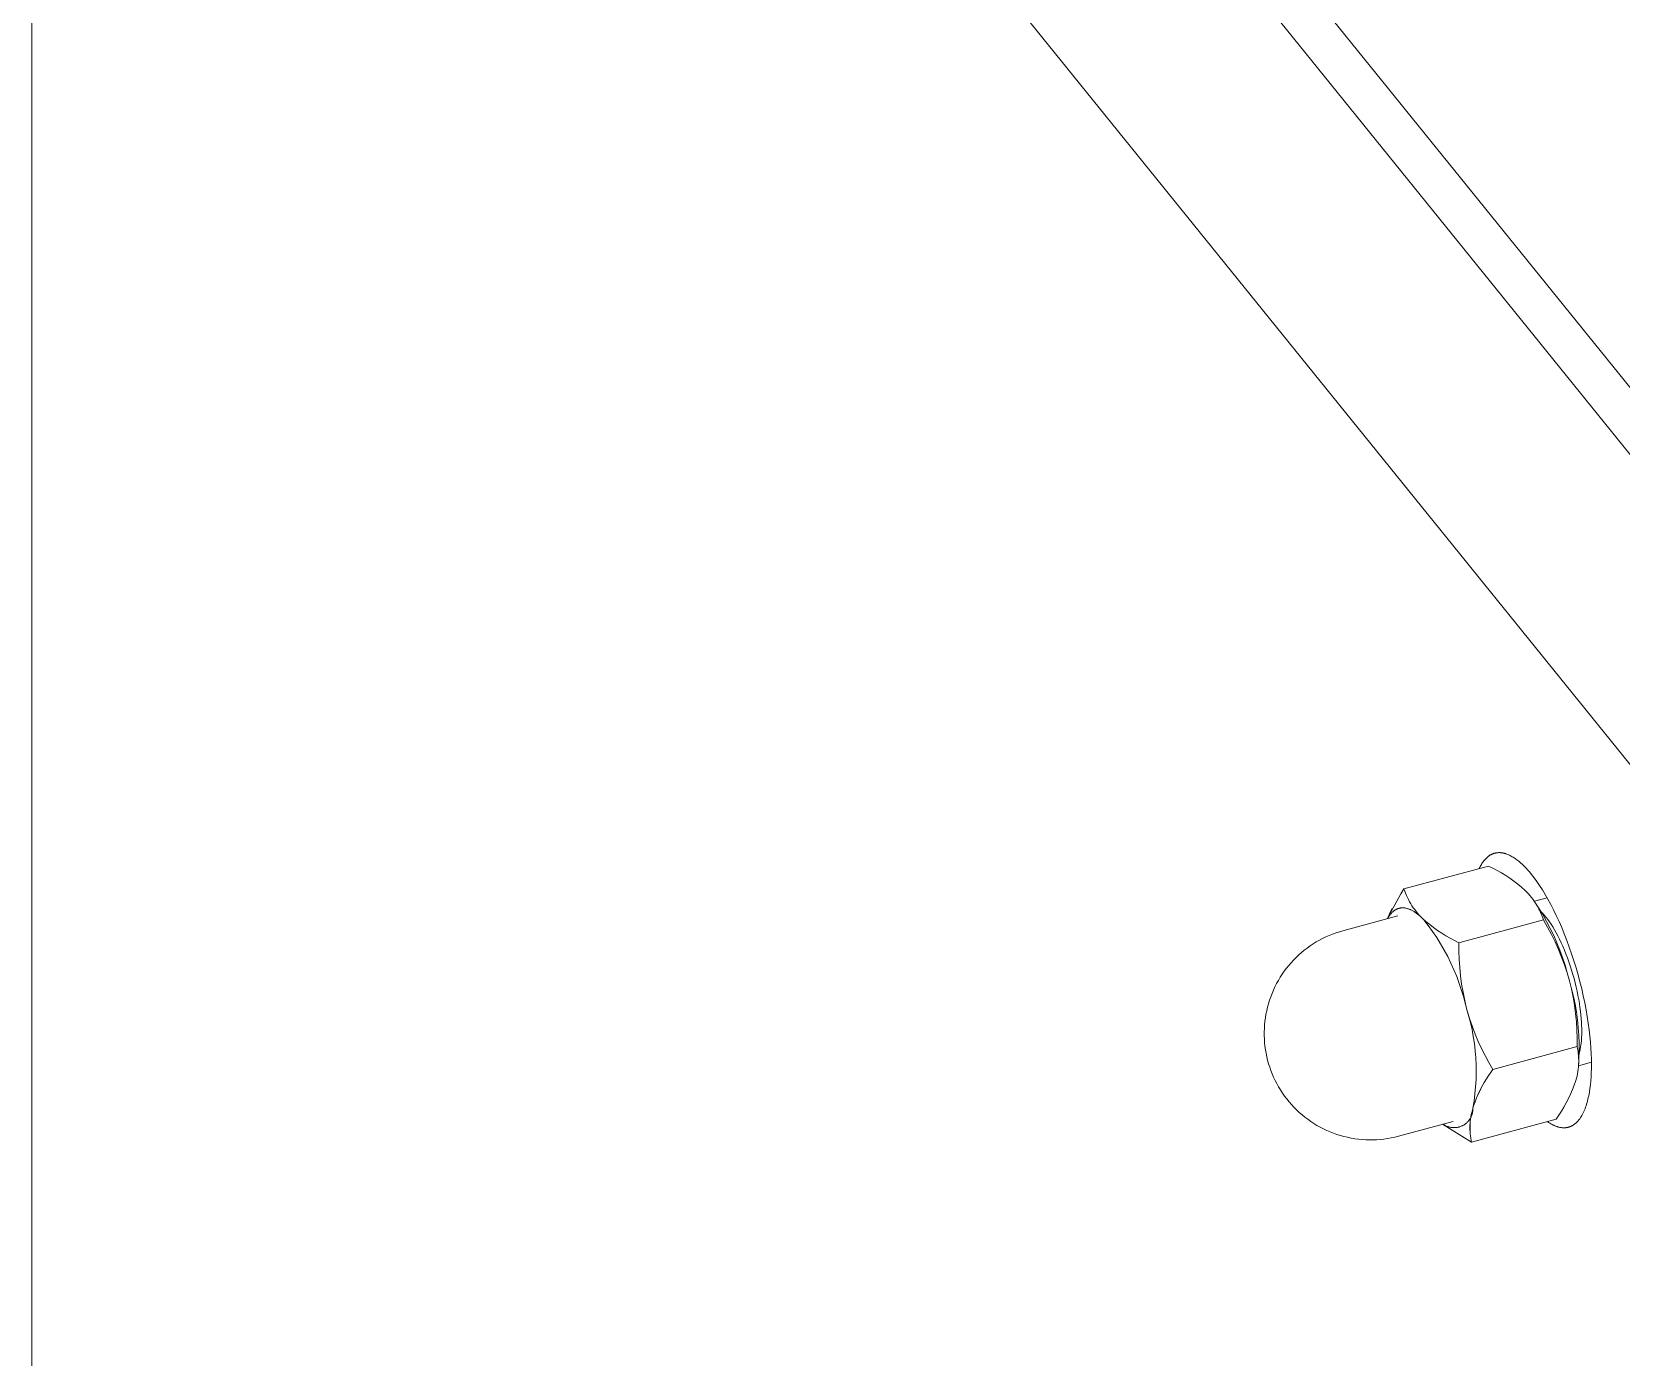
# Model space of a CAD drawing. Header units: millimetres. Extents: x -427 to 4679, y -324 to 2971.
# Drawn here: x 2586.4 to 2642.4, y 1442.7 to 1489.4 of the extents above; entities that cross this region are included whole.
import ezdxf

# ---------------------------------------------------------------- set-up
doc = ezdxf.new("R2010")
doc.units = ezdxf.units.MM
doc.layers.add('ZANO_R', color=7, linetype='Continuous', lineweight=0)

msp = doc.modelspace()

# ---------------------------------------------------------------- linework, layer by layer
at = {"layer": 'ZANO_R'}
for p, q in [((2782.472, 1303.843), (2595.61, 1535.202)), ((2597.869, 1530.041), (2779.595, 1305.04)), ((2772.345, 1303.088), (2590.619, 1528.089)), ((2586.393, 1525.157), (2586.393, 1203.457)), ((2637.497, 1460.163), (2637.518, 1460.193)), ((2637.518, 1460.193), (2637.54, 1460.223)), ((2637.54, 1460.223), (2637.562, 1460.25)), ((2637.562, 1460.25), (2637.573, 1460.264)), ((2637.573, 1460.264), (2637.584, 1460.277)), ((2637.584, 1460.277), (2637.596, 1460.289)), ((2637.596, 1460.289), (2637.608, 1460.302)), ((2637.608, 1460.302), (2637.619, 1460.314)), ((2637.619, 1460.314), (2637.631, 1460.326)), ((2637.631, 1460.326), (2637.643, 1460.337)), ((2637.643, 1460.337), (2637.655, 1460.348)), ((2637.655, 1460.348), (2637.668, 1460.359)), ((2637.668, 1460.359), (2637.68, 1460.369)), ((2637.68, 1460.369), (2637.693, 1460.379)), ((2637.693, 1460.379), (2637.705, 1460.389)), ((2637.705, 1460.389), (2637.718, 1460.398)), ((2637.718, 1460.398), (2637.731, 1460.407)), ((2637.731, 1460.407), (2637.744, 1460.416)), ((2637.744, 1460.416), (2637.757, 1460.424)), ((2637.757, 1460.424), (2637.77, 1460.432)), ((2637.77, 1460.432), (2637.783, 1460.439)), ((2637.783, 1460.439), (2637.796, 1460.447)), ((2637.796, 1460.447), (2637.81, 1460.453)), ((2637.81, 1460.453), (2637.824, 1460.46)), ((2637.824, 1460.46), (2637.837, 1460.466)), ((2637.837, 1460.466), (2637.851, 1460.472)), ((2637.851, 1460.472), (2637.865, 1460.477)), ((2637.865, 1460.477), (2637.879, 1460.482)), ((2637.879, 1460.482), (2637.893, 1460.487)), ((2637.893, 1460.487), (2637.907, 1460.491)), ((2637.907, 1460.491), (2637.921, 1460.495)), ((2637.921, 1460.495), (2637.935, 1460.499)), ((2637.935, 1460.499), (2637.95, 1460.502)), ((2637.95, 1460.502), (2637.964, 1460.505)), ((2637.964, 1460.505), (2637.979, 1460.508)), ((2637.979, 1460.508), (2637.994, 1460.51)), ((2637.994, 1460.51), (2638.008, 1460.512)), ((2638.008, 1460.512), (2638.023, 1460.513)), ((2638.023, 1460.513), (2638.038, 1460.514)), ((2638.038, 1460.514), (2638.053, 1460.515)), ((2638.053, 1460.515), (2638.068, 1460.516)), ((2638.068, 1460.516), (2638.083, 1460.516)), ((2638.083, 1460.516), (2638.098, 1460.516)), ((2638.098, 1460.516), (2638.113, 1460.515)), ((2638.113, 1460.515), (2638.129, 1460.514)), ((2638.129, 1460.514), (2638.144, 1460.513)), ((2638.144, 1460.513), (2638.16, 1460.511)), ((2638.16, 1460.511), (2638.175, 1460.509)), ((2638.175, 1460.509), (2638.191, 1460.507)), ((2638.191, 1460.507), (2638.206, 1460.504)), ((2638.206, 1460.504), (2638.222, 1460.501)), ((2638.222, 1460.501), (2638.238, 1460.498)), ((2638.238, 1460.498), (2638.253, 1460.494)), ((2638.253, 1460.494), (2638.269, 1460.49)), ((2638.269, 1460.49), (2638.285, 1460.486)), ((2638.285, 1460.486), (2638.301, 1460.481)), ((2638.301, 1460.481), (2638.317, 1460.476)), ((2638.317, 1460.476), (2638.333, 1460.471)), ((2638.333, 1460.471), (2638.349, 1460.465)), ((2638.349, 1460.465), (2638.381, 1460.453)), ((2638.381, 1460.453), (2638.413, 1460.439)), ((2638.413, 1460.439), (2638.445, 1460.424)), ((2638.445, 1460.424), (2638.478, 1460.408)), ((2638.478, 1460.408), (2638.51, 1460.391)), ((2638.51, 1460.391), (2638.543, 1460.373)), ((2638.543, 1460.373), (2638.576, 1460.353)), ((2638.576, 1460.353), (2638.608, 1460.332)), ((2638.608, 1460.332), (2638.641, 1460.31)), ((2638.641, 1460.31), (2638.674, 1460.287)), ((2638.674, 1460.287), (2638.706, 1460.263)), ((2638.706, 1460.263), (2638.739, 1460.238)), ((2638.739, 1460.238), (2638.772, 1460.212)), ((2638.772, 1460.212), (2638.805, 1460.184)), ((2638.805, 1460.184), (2638.837, 1460.156)), ((2637.707, 1460.043), (2634.729, 1459.241)), ((2637.381, 1459.955), (2637.399, 1459.993)), ((2637.399, 1459.993), (2637.418, 1460.029)), ((2637.418, 1460.029), (2637.437, 1460.064)), ((2637.437, 1460.064), (2637.456, 1460.099)), ((2637.456, 1460.099), (2637.476, 1460.131)), ((2637.476, 1460.131), (2637.497, 1460.163)), ((2637.707, 1460.043), (2637.862, 1459.967)), ((2637.862, 1459.967), (2638.015, 1459.886)), ((2638.015, 1459.886), (2638.166, 1459.799)), ((2638.166, 1459.799), (2638.313, 1459.708)), ((2638.313, 1459.708), (2638.457, 1459.612)), ((2638.837, 1460.156), (2638.902, 1460.097)), ((2638.902, 1460.097), (2638.967, 1460.034)), ((2638.967, 1460.034), (2639.031, 1459.967)), ((2639.031, 1459.967), (2639.095, 1459.898)), ((2639.095, 1459.898), (2639.158, 1459.825)), ((2639.158, 1459.825), (2639.22, 1459.749)), ((2639.22, 1459.749), (2639.314, 1459.629)), ((2639.314, 1459.629), (2639.41, 1459.498)), ((2634.613, 1459.066), (2634.139, 1458.183)), ((2634.729, 1459.241), (2634.614, 1459.066)), ((2634.755, 1459.162), (2634.729, 1459.241)), ((2634.784, 1459.085), (2634.755, 1459.162)), ((2634.816, 1459.008), (2634.784, 1459.085)), ((2638.457, 1459.612), (2638.598, 1459.511)), ((2638.598, 1459.511), (2638.735, 1459.405)), ((2638.735, 1459.405), (2638.868, 1459.295)), ((2638.868, 1459.295), (2638.998, 1459.18)), ((2638.998, 1459.18), (2639.056, 1459.122)), ((2639.056, 1459.122), (2639.112, 1459.062)), ((2639.112, 1459.062), (2639.167, 1459)), ((2639.41, 1459.498), (2639.507, 1459.357)), ((2639.507, 1459.357), (2639.605, 1459.205)), ((2639.605, 1459.205), (2639.703, 1459.044)), ((2634.31, 1458.547), (2634.256, 1458.441)), ((2634.429, 1458.499), (2634.42, 1458.494)), ((2634.438, 1458.505), (2634.429, 1458.499)), ((2634.446, 1458.509), (2634.438, 1458.505)), ((2634.455, 1458.514), (2634.446, 1458.509)), ((2634.464, 1458.519), (2634.455, 1458.514)), ((2634.473, 1458.523), (2634.464, 1458.519)), ((2634.482, 1458.527), (2634.473, 1458.523)), ((2634.491, 1458.531), (2634.482, 1458.527)), ((2634.5, 1458.535), (2634.491, 1458.531)), ((2634.509, 1458.538), (2634.5, 1458.535)), ((2634.518, 1458.542), (2634.509, 1458.538)), ((2634.527, 1458.545), (2634.518, 1458.542)), ((2634.537, 1458.548), (2634.527, 1458.545)), ((2634.546, 1458.551), (2634.537, 1458.548)), ((2634.555, 1458.554), (2634.546, 1458.551)), ((2634.565, 1458.556), (2634.555, 1458.554)), ((2634.574, 1458.558), (2634.565, 1458.556)), ((2634.584, 1458.56), (2634.574, 1458.558)), ((2634.593, 1458.562), (2634.584, 1458.56)), ((2634.603, 1458.564), (2634.593, 1458.562)), ((2634.613, 1458.565), (2634.603, 1458.564)), ((2634.622, 1458.566), (2634.613, 1458.565)), ((2634.632, 1458.568), (2634.622, 1458.566)), ((2634.642, 1458.568), (2634.632, 1458.568)), ((2634.652, 1458.569), (2634.642, 1458.568)), ((2634.662, 1458.57), (2634.652, 1458.569)), ((2634.672, 1458.57), (2634.662, 1458.57)), ((2634.682, 1458.57), (2634.672, 1458.57)), ((2634.692, 1458.57), (2634.682, 1458.57)), ((2634.702, 1458.57), (2634.692, 1458.57)), ((2634.712, 1458.569), (2634.702, 1458.57)), ((2634.722, 1458.569), (2634.712, 1458.569)), ((2634.732, 1458.568), (2634.722, 1458.569)), ((2634.742, 1458.567), (2634.732, 1458.568)), ((2634.753, 1458.566), (2634.742, 1458.567)), ((2634.763, 1458.564), (2634.753, 1458.566)), ((2634.784, 1458.561), (2634.763, 1458.564)), ((2634.804, 1458.557), (2634.784, 1458.561)), ((2634.825, 1458.552), (2634.804, 1458.557)), ((2634.85, 1458.933), (2634.816, 1459.008)), ((2634.847, 1458.546), (2634.825, 1458.552)), ((2634.868, 1458.54), (2634.847, 1458.546)), ((2634.887, 1458.858), (2634.85, 1458.933)), ((2634.889, 1458.533), (2634.868, 1458.54)), ((2634.926, 1458.785), (2634.887, 1458.858)), ((2634.911, 1458.525), (2634.889, 1458.533)), ((2634.932, 1458.516), (2634.911, 1458.525)), ((2634.968, 1458.713), (2634.926, 1458.785)), ((2634.954, 1458.507), (2634.932, 1458.516)), ((2634.975, 1458.497), (2634.954, 1458.507)), ((2635.011, 1458.643), (2634.968, 1458.713)), ((2635.058, 1458.574), (2635.011, 1458.643)), ((2635.106, 1458.507), (2635.058, 1458.574)), ((2635.157, 1458.441), (2635.106, 1458.507)), ((2639.167, 1459), (2639.219, 1458.936)), ((2639.219, 1458.936), (2639.269, 1458.871)), ((2639.269, 1458.871), (2639.317, 1458.804)), ((2639.317, 1458.804), (2639.362, 1458.736)), ((2639.471, 1458.573), (2639.318, 1458.806)), ((2639.322, 1458.801), (2639.773, 1458.923)), ((2639.362, 1458.736), (2639.406, 1458.666)), ((2639.406, 1458.666), (2639.447, 1458.595)), ((2639.447, 1458.595), (2639.485, 1458.522)), ((2639.617, 1458.335), (2639.471, 1458.573)), ((2639.485, 1458.522), (2639.522, 1458.448)), ((2639.703, 1459.044), (2639.802, 1458.872)), ((2639.802, 1458.872), (2639.9, 1458.691)), ((2639.9, 1458.691), (2639.998, 1458.5)), ((2639.998, 1458.5), (2640.095, 1458.3)), ((2632.581, 1457.763), (2634.511, 1458.283)), ((2634.168, 1458.21), (2634.156, 1458.187)), ((2634.181, 1458.232), (2634.168, 1458.21)), ((2634.194, 1458.253), (2634.181, 1458.232)), ((2634.207, 1458.274), (2634.194, 1458.253)), ((2634.256, 1458.441), (2634.206, 1458.333)), ((2634.22, 1458.294), (2634.207, 1458.274)), ((2634.234, 1458.314), (2634.22, 1458.294)), ((2634.248, 1458.333), (2634.234, 1458.314)), ((2634.262, 1458.351), (2634.248, 1458.333)), ((2634.277, 1458.368), (2634.262, 1458.351)), ((2634.292, 1458.385), (2634.277, 1458.368)), ((2634.307, 1458.401), (2634.292, 1458.385)), ((2634.322, 1458.417), (2634.307, 1458.401)), ((2634.338, 1458.431), (2634.322, 1458.417)), ((2634.354, 1458.445), (2634.338, 1458.431)), ((2634.37, 1458.459), (2634.354, 1458.445)), ((2634.378, 1458.465), (2634.37, 1458.459)), ((2634.387, 1458.471), (2634.378, 1458.465)), ((2634.395, 1458.477), (2634.387, 1458.471)), ((2634.403, 1458.483), (2634.395, 1458.477)), ((2634.412, 1458.489), (2634.403, 1458.483)), ((2634.42, 1458.494), (2634.412, 1458.489)), ((2634.997, 1458.486), (2634.975, 1458.497)), ((2635.019, 1458.475), (2634.997, 1458.486)), ((2635.041, 1458.462), (2635.019, 1458.475)), ((2635.063, 1458.45), (2635.041, 1458.462)), ((2635.085, 1458.436), (2635.063, 1458.45)), ((2635.107, 1458.422), (2635.085, 1458.436)), ((2635.129, 1458.407), (2635.107, 1458.422)), ((2635.151, 1458.392), (2635.129, 1458.407)), ((2635.173, 1458.376), (2635.151, 1458.392)), ((2635.21, 1458.377), (2635.157, 1458.441)), ((2635.196, 1458.359), (2635.173, 1458.376)), ((2635.24, 1458.324), (2635.196, 1458.359)), ((2635.265, 1458.315), (2635.21, 1458.377)), ((2635.284, 1458.286), (2635.24, 1458.324)), ((2635.322, 1458.255), (2635.265, 1458.315)), ((2635.329, 1458.246), (2635.284, 1458.286)), ((2635.373, 1458.204), (2635.329, 1458.246)), ((2635.502, 1458.089), (2635.373, 1458.204)), ((2635.584, 1457.947), (2635.425, 1458.15)), ((2635.636, 1457.979), (2635.502, 1458.089)), ((2635.736, 1457.738), (2635.584, 1457.947)), ((2635.773, 1457.873), (2635.636, 1457.979)), ((2636.664, 1457.341), (2639.642, 1458.142)), ((2639.522, 1458.448), (2639.555, 1458.373)), ((2639.555, 1458.373), (2639.587, 1458.297)), ((2639.605, 1458.386), (2639.579, 1458.413)), ((2639.587, 1458.297), (2639.615, 1458.22)), ((2639.631, 1458.359), (2639.605, 1458.386)), ((2639.615, 1458.22), (2639.642, 1458.142)), ((2639.754, 1458.091), (2639.617, 1458.335)), ((2639.68, 1458.303), (2639.631, 1458.359)), ((2639.642, 1458.142), (2639.787, 1457.889)), ((2639.737, 1458.234), (2639.68, 1458.303)), ((2639.794, 1458.159), (2639.737, 1458.234)), ((2639.884, 1457.844), (2639.754, 1458.091)), ((2639.852, 1458.078), (2639.794, 1458.159)), ((2639.911, 1457.991), (2639.852, 1458.078)), ((2639.971, 1457.897), (2639.911, 1457.991)), ((2640.095, 1458.3), (2640.191, 1458.092)), ((2640.191, 1458.092), (2640.285, 1457.876)), ((2631.64, 1457.366), (2631.751, 1457.429)), ((2631.751, 1457.429), (2631.864, 1457.489)), ((2631.864, 1457.489), (2631.98, 1457.545)), ((2631.98, 1457.545), (2632.097, 1457.597)), ((2632.097, 1457.597), (2632.216, 1457.644)), ((2632.216, 1457.644), (2632.336, 1457.688)), ((2632.336, 1457.688), (2632.458, 1457.728)), ((2632.458, 1457.728), (2632.581, 1457.763)), ((2635.881, 1457.524), (2635.736, 1457.738)), ((2635.914, 1457.772), (2635.773, 1457.873)), ((2636.018, 1457.305), (2635.881, 1457.524)), ((2636.058, 1457.675), (2635.914, 1457.772)), ((2636.205, 1457.584), (2636.058, 1457.675)), ((2636.355, 1457.498), (2636.205, 1457.584)), ((2636.508, 1457.417), (2636.355, 1457.498)), ((2636.664, 1457.341), (2636.508, 1457.417)), ((2639.787, 1457.889), (2639.924, 1457.63)), ((2640.005, 1457.592), (2639.884, 1457.844)), ((2639.924, 1457.63), (2640.053, 1457.368)), ((2640.03, 1457.798), (2639.971, 1457.897)), ((2640.117, 1457.337), (2640.005, 1457.592)), ((2640.09, 1457.692), (2640.03, 1457.798)), ((2640.149, 1457.58), (2640.09, 1457.692)), ((2640.208, 1457.463), (2640.149, 1457.58)), ((2640.267, 1457.341), (2640.208, 1457.463)), ((2640.285, 1457.876), (2640.376, 1457.652)), ((2640.376, 1457.652), (2640.466, 1457.423)), ((2640.466, 1457.423), (2640.552, 1457.187)), ((2630.841, 1456.729), (2630.931, 1456.82)), ((2630.931, 1456.82), (2631.024, 1456.908)), ((2631.024, 1456.908), (2631.12, 1456.993)), ((2631.12, 1456.993), (2631.219, 1457.075)), ((2631.219, 1457.075), (2631.32, 1457.153)), ((2631.32, 1457.153), (2631.424, 1457.227)), ((2631.424, 1457.227), (2631.531, 1457.298)), ((2631.531, 1457.298), (2631.64, 1457.366)), ((2636.148, 1457.082), (2636.018, 1457.305)), ((2636.27, 1456.855), (2636.148, 1457.082)), ((2636.384, 1456.623), (2636.27, 1456.855)), ((2636.664, 1457.048), (2636.664, 1457.341)), ((2636.673, 1456.756), (2636.664, 1457.048)), ((2640.053, 1457.368), (2640.172, 1457.101)), ((2640.221, 1457.078), (2640.117, 1457.337)), ((2640.172, 1457.101), (2640.283, 1456.83)), ((2640.317, 1456.815), (2640.221, 1457.078)), ((2640.324, 1457.214), (2640.267, 1457.341)), ((2640.283, 1456.83), (2640.385, 1456.556)), ((2640.38, 1457.082), (2640.324, 1457.214)), ((2640.435, 1456.946), (2640.38, 1457.082)), ((2640.488, 1456.807), (2640.435, 1456.946)), ((2640.552, 1457.187), (2640.635, 1456.947)), ((2640.635, 1456.947), (2640.714, 1456.704)), ((2630.441, 1456.23), (2630.514, 1456.335)), ((2630.514, 1456.335), (2630.59, 1456.438)), ((2630.59, 1456.438), (2630.671, 1456.538)), ((2630.671, 1456.538), (2630.754, 1456.635)), ((2630.754, 1456.635), (2630.841, 1456.729)), ((2636.49, 1456.388), (2636.384, 1456.623)), ((2636.588, 1456.149), (2636.49, 1456.388)), ((2636.693, 1456.464), (2636.673, 1456.756)), ((2636.722, 1456.172), (2636.693, 1456.464)), ((2640.403, 1456.55), (2640.317, 1456.815)), ((2640.385, 1456.556), (2640.477, 1456.279)), ((2640.481, 1456.281), (2640.403, 1456.55)), ((2640.477, 1456.279), (2640.56, 1455.998)), ((2640.539, 1456.664), (2640.488, 1456.807)), ((2640.589, 1456.52), (2640.539, 1456.664)), ((2640.635, 1456.373), (2640.589, 1456.52)), ((2640.68, 1456.225), (2640.635, 1456.373)), ((2640.714, 1456.704), (2640.79, 1456.457)), ((2640.79, 1456.457), (2640.861, 1456.209)), ((2630.131, 1455.67), (2630.185, 1455.786)), ((2630.185, 1455.786), (2630.243, 1455.9)), ((2630.243, 1455.9), (2630.305, 1456.012)), ((2630.305, 1456.012), (2630.371, 1456.122)), ((2630.371, 1456.122), (2630.441, 1456.23)), ((2636.678, 1455.907), (2636.588, 1456.149)), ((2636.759, 1455.662), (2636.678, 1455.907)), ((2636.761, 1455.882), (2636.722, 1456.172)), ((2636.809, 1455.594), (2636.761, 1455.882)), ((2640.56, 1455.998), (2640.628, 1455.713)), ((2640.628, 1455.713), (2640.686, 1455.427)), ((2640.698, 1455.444), (2640.632, 1455.713)), ((2640.721, 1456.076), (2640.68, 1456.225)), ((2640.76, 1455.927), (2640.721, 1456.076)), ((2640.796, 1455.778), (2640.76, 1455.927)), ((2640.829, 1455.63), (2640.796, 1455.778)), ((2640.861, 1456.209), (2640.927, 1455.96)), ((2640.927, 1455.96), (2640.989, 1455.711)), ((2640.989, 1455.711), (2641.045, 1455.464)), ((2629.922, 1455.068), (2629.955, 1455.189)), ((2629.955, 1455.189), (2629.993, 1455.312)), ((2629.993, 1455.312), (2630.035, 1455.433)), ((2630.035, 1455.433), (2630.081, 1455.552)), ((2630.081, 1455.552), (2630.131, 1455.67)), ((2636.832, 1455.414), (2636.759, 1455.662)), ((2636.867, 1455.307), (2636.809, 1455.594)), ((2636.896, 1455.164), (2636.832, 1455.414)), ((2636.935, 1455.022), (2636.867, 1455.307)), ((2640.686, 1455.427), (2640.735, 1455.138)), ((2640.755, 1455.173), (2640.698, 1455.444)), ((2640.802, 1454.9), (2640.755, 1455.173)), ((2640.858, 1455.485), (2640.829, 1455.63)), ((2640.885, 1455.341), (2640.858, 1455.485)), ((2640.909, 1455.199), (2640.885, 1455.341)), ((2640.929, 1455.061), (2640.909, 1455.199)), ((2641.045, 1455.464), (2641.097, 1455.218)), ((2641.097, 1455.218), (2641.144, 1454.976)), ((2629.83, 1454.572), (2629.847, 1454.697)), ((2629.847, 1454.697), (2629.868, 1454.821)), ((2629.868, 1454.821), (2629.893, 1454.945)), ((2629.893, 1454.945), (2629.922, 1455.068)), ((2637.007, 1454.779), (2636.935, 1455.022)), ((2637.051, 1454.637), (2636.968, 1454.901)), ((2637.071, 1454.533), (2637.007, 1454.779)), ((2637.142, 1454.376), (2637.051, 1454.637)), ((2640.735, 1455.138), (2640.774, 1454.848)), ((2640.774, 1454.848), (2640.803, 1454.557)), ((2640.841, 1454.626), (2640.802, 1454.9)), ((2640.87, 1454.35), (2640.841, 1454.626)), ((2640.947, 1454.927), (2640.929, 1455.061)), ((2640.961, 1454.796), (2640.947, 1454.927)), ((2640.972, 1454.669), (2640.961, 1454.796)), ((2640.981, 1454.546), (2640.972, 1454.669)), ((2641.144, 1454.976), (2641.185, 1454.737)), ((2641.185, 1454.737), (2641.221, 1454.503)), ((2629.806, 1454.195), (2629.81, 1454.321)), ((2629.806, 1454.069), (2629.806, 1454.195)), ((2629.811, 1453.943), (2629.806, 1454.069)), ((2629.81, 1454.321), (2629.818, 1454.447)), ((2629.818, 1454.447), (2629.83, 1454.572)), ((2637.126, 1454.285), (2637.071, 1454.533)), ((2637.172, 1454.036), (2637.126, 1454.285)), ((2637.241, 1454.117), (2637.142, 1454.376)), ((2637.21, 1453.785), (2637.172, 1454.036)), ((2637.348, 1453.862), (2637.241, 1454.117)), ((2640.803, 1454.557), (2640.822, 1454.265)), ((2640.822, 1454.265), (2640.832, 1453.972)), ((2640.89, 1454.074), (2640.87, 1454.35)), ((2640.901, 1453.797), (2640.89, 1454.074)), ((2640.987, 1454.429), (2640.981, 1454.546)), ((2640.985, 1453.997), (2640.99, 1454.103)), ((2640.99, 1454.316), (2640.987, 1454.429)), ((2640.992, 1454.21), (2640.99, 1454.316)), ((2640.99, 1454.103), (2640.992, 1454.21)), ((2641.221, 1454.503), (2641.252, 1454.275)), ((2641.252, 1454.275), (2641.277, 1454.053)), ((2641.277, 1454.053), (2641.298, 1453.837)), ((2629.82, 1453.817), (2629.811, 1453.943)), ((2629.833, 1453.692), (2629.82, 1453.817)), ((2629.85, 1453.567), (2629.833, 1453.692)), ((2629.871, 1453.443), (2629.85, 1453.567)), ((2637.239, 1453.532), (2637.21, 1453.785)), ((2637.26, 1453.279), (2637.239, 1453.532)), ((2637.463, 1453.61), (2637.348, 1453.862)), ((2637.586, 1453.362), (2637.463, 1453.61)), ((2640.831, 1453.68), (2637.854, 1452.878)), ((2640.832, 1453.972), (2640.831, 1453.68)), ((2640.847, 1453.601), (2640.831, 1453.68)), ((2640.86, 1453.521), (2640.847, 1453.601)), ((2640.87, 1453.441), (2640.86, 1453.521)), ((2640.894, 1453.243), (2640.902, 1453.52)), ((2640.902, 1453.52), (2640.901, 1453.797)), ((2640.91, 1453.472), (2640.932, 1453.576)), ((2640.932, 1453.576), (2640.95, 1453.681)), ((2640.95, 1453.681), (2640.965, 1453.786)), ((2640.965, 1453.786), (2640.977, 1453.891)), ((2640.977, 1453.891), (2640.985, 1453.997)), ((2641.298, 1453.837), (2641.314, 1453.629)), ((2641.314, 1453.629), (2641.325, 1453.428)), ((2629.897, 1453.319), (2629.871, 1453.443)), ((2629.927, 1453.197), (2629.897, 1453.319)), ((2629.961, 1453.075), (2629.927, 1453.197)), ((2629.998, 1452.955), (2629.961, 1453.075)), ((2630.04, 1452.836), (2629.998, 1452.955)), ((2637.271, 1453.026), (2637.26, 1453.279)), ((2637.274, 1452.772), (2637.271, 1453.026)), ((2637.716, 1453.118), (2637.586, 1453.362)), ((2637.854, 1452.878), (2637.716, 1453.118)), ((2640.866, 1452.879), (2640.875, 1452.959)), ((2640.877, 1453.361), (2640.87, 1453.441)), ((2640.875, 1452.959), (2640.881, 1453.039)), ((2640.882, 1453.281), (2640.877, 1453.361)), ((2640.877, 1452.967), (2640.894, 1453.243)), ((2640.881, 1453.039), (2640.884, 1453.12)), ((2640.884, 1453.2), (2640.882, 1453.281)), ((2641.333, 1453.129), (2640.882, 1453.007)), ((2640.884, 1453.12), (2640.884, 1453.2)), ((2641.325, 1453.428), (2641.331, 1453.235)), ((2641.332, 1452.904), (2641.328, 1452.758)), ((2641.331, 1453.235), (2641.333, 1453.051)), ((2641.333, 1453.051), (2641.332, 1452.904)), ((2630.086, 1452.719), (2630.04, 1452.836)), ((2630.136, 1452.603), (2630.086, 1452.719)), ((2630.19, 1452.489), (2630.136, 1452.603)), ((2630.249, 1452.374), (2630.19, 1452.489)), ((2630.311, 1452.261), (2630.249, 1452.374)), ((2637.254, 1452.265), (2637.268, 1452.518)), ((2637.268, 1452.518), (2637.274, 1452.772)), ((2637.483, 1452.284), (2637.557, 1452.416)), ((2637.557, 1452.416), (2637.635, 1452.546)), ((2637.635, 1452.546), (2637.718, 1452.672)), ((2637.854, 1452.878), (2637.718, 1452.672)), ((2640.726, 1452.324), (2640.782, 1452.485)), ((2640.782, 1452.485), (2640.804, 1452.563)), ((2640.804, 1452.563), (2640.824, 1452.641)), ((2640.824, 1452.641), (2640.84, 1452.72)), ((2640.84, 1452.72), (2640.854, 1452.799)), ((2640.854, 1452.799), (2640.866, 1452.879)), ((2641.31, 1452.474), (2641.296, 1452.336)), ((2641.32, 1452.615), (2641.31, 1452.474)), ((2641.328, 1452.758), (2641.32, 1452.615)), ((2630.378, 1452.151), (2630.311, 1452.261)), ((2630.448, 1452.043), (2630.378, 1452.151)), ((2630.523, 1451.937), (2630.448, 1452.043)), ((2630.6, 1451.834), (2630.523, 1451.937)), ((2630.682, 1451.733), (2630.6, 1451.834)), ((2637.198, 1451.76), (2637.23, 1452.012)), ((2637.23, 1452.012), (2637.254, 1452.265)), ((2637.233, 1451.734), (2637.288, 1451.875)), ((2637.288, 1451.875), (2637.348, 1452.013)), ((2637.381, 1452.078), (2637.331, 1451.97)), ((2637.348, 1452.013), (2637.413, 1452.15)), ((2637.434, 1452.183), (2637.381, 1452.078)), ((2637.413, 1452.15), (2637.483, 1452.284)), ((2640.447, 1451.698), (2640.525, 1451.851)), ((2640.525, 1451.851), (2640.597, 1452.006)), ((2640.597, 1452.006), (2640.665, 1452.164)), ((2640.665, 1452.164), (2640.726, 1452.324)), ((2641.208, 1451.822), (2641.193, 1451.763)), ((2641.222, 1451.883), (2641.208, 1451.822)), ((2641.235, 1451.944), (2641.222, 1451.883)), ((2641.259, 1452.071), (2641.235, 1451.944)), ((2641.279, 1452.201), (2641.259, 1452.071)), ((2641.296, 1452.336), (2641.279, 1452.201)), ((2630.766, 1451.636), (2630.682, 1451.733)), ((2630.854, 1451.541), (2630.766, 1451.636)), ((2630.945, 1451.45), (2630.854, 1451.541)), ((2631.039, 1451.362), (2630.945, 1451.45)), ((2631.137, 1451.277), (2631.039, 1451.362)), ((2631.237, 1451.195), (2631.137, 1451.277)), ((2637.086, 1451.21), (2637.1, 1451.285)), ((2637.099, 1451.218), (2637.109, 1451.239)), ((2637.1, 1451.285), (2637.117, 1451.359)), ((2637.109, 1451.239), (2637.117, 1451.26)), ((2637.117, 1451.26), (2637.124, 1451.282)), ((2637.137, 1451.434), (2637.118, 1451.359)), ((2637.124, 1451.282), (2637.131, 1451.304)), ((2637.131, 1451.304), (2637.137, 1451.326)), ((2637.157, 1451.509), (2637.137, 1451.434)), ((2637.137, 1451.326), (2637.143, 1451.349)), ((2637.143, 1451.349), (2637.147, 1451.372)), ((2637.147, 1451.372), (2637.151, 1451.394)), ((2637.151, 1451.394), (2637.154, 1451.417)), ((2637.154, 1451.417), (2637.156, 1451.44)), ((2637.156, 1451.44), (2637.157, 1451.463)), ((2637.157, 1451.509), (2637.198, 1451.76)), ((2637.182, 1451.591), (2637.157, 1451.509)), ((2637.158, 1451.486), (2637.157, 1451.509)), ((2637.157, 1451.463), (2637.158, 1451.486)), ((2637.182, 1451.591), (2637.233, 1451.734)), ((2640.086, 1451.117), (2640.184, 1451.258)), ((2640.184, 1451.258), (2640.277, 1451.402)), ((2640.277, 1451.402), (2640.364, 1451.549)), ((2640.364, 1451.549), (2640.447, 1451.698)), ((2640.997, 1451.257), (2640.972, 1451.215)), ((2641.02, 1451.3), (2640.997, 1451.257)), ((2641.043, 1451.345), (2641.02, 1451.3)), ((2641.065, 1451.391), (2641.043, 1451.345)), ((2641.086, 1451.44), (2641.065, 1451.391)), ((2641.106, 1451.49), (2641.086, 1451.44)), ((2641.125, 1451.542), (2641.106, 1451.49)), ((2641.143, 1451.595), (2641.125, 1451.542)), ((2641.161, 1451.65), (2641.143, 1451.595)), ((2641.178, 1451.706), (2641.161, 1451.65)), ((2641.193, 1451.763), (2641.178, 1451.706)), ((2631.34, 1451.117), (2631.237, 1451.195)), ((2631.445, 1451.042), (2631.34, 1451.117)), ((2631.553, 1450.972), (2631.445, 1451.042)), ((2631.663, 1450.904), (2631.553, 1450.972)), ((2631.776, 1450.841), (2631.663, 1450.904)), ((2631.891, 1450.782), (2631.776, 1450.841)), ((2632.007, 1450.727), (2631.891, 1450.782)), ((2632.126, 1450.675), (2632.007, 1450.727)), ((2632.246, 1450.628), (2632.126, 1450.675)), ((2636.461, 1451.041), (2634.531, 1450.521)), ((2636.089, 1450.94), (2637.108, 1450.315)), ((2636.106, 1450.945), (2636.125, 1450.932)), ((2636.125, 1450.932), (2636.145, 1450.92)), ((2636.145, 1450.92), (2636.164, 1450.908)), ((2636.164, 1450.908), (2636.185, 1450.897)), ((2636.185, 1450.897), (2636.206, 1450.887)), ((2636.206, 1450.887), (2636.227, 1450.877)), ((2636.227, 1450.877), (2636.248, 1450.869)), ((2636.248, 1450.869), (2636.27, 1450.861)), ((2636.27, 1450.861), (2636.291, 1450.853)), ((2636.291, 1450.853), (2636.314, 1450.847)), ((2636.314, 1450.847), (2636.336, 1450.841)), ((2636.336, 1450.841), (2636.358, 1450.836)), ((2636.358, 1450.836), (2636.381, 1450.832)), ((2636.381, 1450.832), (2636.404, 1450.829)), ((2636.404, 1450.829), (2636.427, 1450.826)), ((2636.427, 1450.826), (2636.45, 1450.824)), ((2636.45, 1450.824), (2636.473, 1450.823)), ((2636.473, 1450.823), (2636.496, 1450.823)), ((2636.496, 1450.823), (2636.519, 1450.823)), ((2636.519, 1450.823), (2636.542, 1450.825)), ((2636.542, 1450.825), (2636.565, 1450.827)), ((2636.565, 1450.827), (2636.588, 1450.83)), ((2636.588, 1450.83), (2636.611, 1450.834)), ((2636.611, 1450.834), (2636.633, 1450.838)), ((2636.633, 1450.838), (2636.656, 1450.844)), ((2636.656, 1450.844), (2636.678, 1450.85)), ((2636.678, 1450.85), (2636.7, 1450.857)), ((2636.7, 1450.857), (2636.722, 1450.864)), ((2636.722, 1450.864), (2636.744, 1450.873)), ((2636.744, 1450.873), (2636.765, 1450.882)), ((2636.765, 1450.882), (2636.786, 1450.892)), ((2636.786, 1450.892), (2636.806, 1450.902)), ((2636.806, 1450.902), (2636.826, 1450.913)), ((2636.826, 1450.913), (2636.846, 1450.925)), ((2636.846, 1450.925), (2636.865, 1450.938)), ((2636.865, 1450.938), (2636.884, 1450.951)), ((2636.884, 1450.951), (2636.903, 1450.965)), ((2636.903, 1450.965), (2636.921, 1450.98)), ((2636.921, 1450.98), (2636.938, 1450.995)), ((2636.938, 1450.995), (2636.955, 1451.011)), ((2636.955, 1451.011), (2636.971, 1451.027)), ((2636.971, 1451.027), (2636.987, 1451.044)), ((2636.987, 1451.044), (2637.002, 1451.061)), ((2637.002, 1451.061), (2637.016, 1451.079)), ((2637.016, 1451.079), (2637.03, 1451.098)), ((2637.03, 1451.098), (2637.044, 1451.117)), ((2637.044, 1451.117), (2637.056, 1451.136)), ((2637.052, 1450.832), (2637.053, 1450.908)), ((2637.053, 1450.756), (2637.052, 1450.832)), ((2637.053, 1450.908), (2637.058, 1450.984)), ((2637.056, 1450.68), (2637.053, 1450.756)), ((2637.056, 1450.894), (2637.055, 1450.819)), ((2637.055, 1450.819), (2637.056, 1450.744)), ((2637.056, 1451.136), (2637.068, 1451.156)), ((2637.06, 1450.969), (2637.056, 1450.894)), ((2637.056, 1450.744), (2637.06, 1450.67)), ((2637.063, 1450.604), (2637.056, 1450.68)), ((2637.058, 1450.984), (2637.064, 1451.06)), ((2637.066, 1451.043), (2637.06, 1450.969)), ((2637.06, 1450.67), (2637.066, 1450.595)), ((2637.064, 1451.06), (2637.074, 1451.135)), ((2637.075, 1451.118), (2637.066, 1451.043)), ((2637.068, 1451.156), (2637.079, 1451.176)), ((2637.074, 1451.135), (2637.086, 1451.21)), ((2637.085, 1451.192), (2637.075, 1451.118)), ((2637.079, 1451.176), (2637.09, 1451.197)), ((2637.09, 1451.197), (2637.099, 1451.218)), ((2637.108, 1450.315), (2640.086, 1451.117)), ((2639.823, 1451.008), (2639.783, 1451.035)), ((2639.863, 1450.982), (2639.823, 1451.008)), ((2639.904, 1450.958), (2639.863, 1450.982)), ((2639.944, 1450.935), (2639.904, 1450.958)), ((2639.964, 1450.925), (2639.944, 1450.935)), ((2639.984, 1450.915), (2639.964, 1450.925)), ((2640.004, 1450.905), (2639.984, 1450.915)), ((2640.024, 1450.896), (2640.004, 1450.905)), ((2640.044, 1450.888), (2640.024, 1450.896)), ((2640.063, 1450.88), (2640.044, 1450.888)), ((2640.083, 1450.872), (2640.063, 1450.88)), ((2640.103, 1450.865), (2640.083, 1450.872)), ((2640.123, 1450.858), (2640.103, 1450.865)), ((2640.142, 1450.852), (2640.123, 1450.858)), ((2640.162, 1450.846), (2640.142, 1450.852)), ((2640.181, 1450.841), (2640.162, 1450.846)), ((2640.201, 1450.837), (2640.181, 1450.841)), ((2640.22, 1450.832), (2640.201, 1450.837)), ((2640.239, 1450.829), (2640.22, 1450.832)), ((2640.258, 1450.826), (2640.239, 1450.829)), ((2640.278, 1450.823), (2640.258, 1450.826)), ((2640.297, 1450.821), (2640.278, 1450.823)), ((2640.315, 1450.82), (2640.297, 1450.821)), ((2640.334, 1450.819), (2640.315, 1450.82)), ((2640.353, 1450.818), (2640.334, 1450.819)), ((2640.372, 1450.818), (2640.353, 1450.818)), ((2640.39, 1450.819), (2640.372, 1450.818)), ((2640.409, 1450.82), (2640.39, 1450.819)), ((2640.427, 1450.822), (2640.409, 1450.82)), ((2640.445, 1450.824), (2640.427, 1450.822)), ((2640.463, 1450.827), (2640.445, 1450.824)), ((2640.481, 1450.83), (2640.463, 1450.827)), ((2640.499, 1450.834), (2640.481, 1450.83)), ((2640.516, 1450.838), (2640.499, 1450.834)), ((2640.534, 1450.843), (2640.516, 1450.838)), ((2640.551, 1450.848), (2640.534, 1450.843)), ((2640.569, 1450.854), (2640.551, 1450.848)), ((2640.586, 1450.861), (2640.569, 1450.854)), ((2640.603, 1450.868), (2640.586, 1450.861)), ((2640.62, 1450.875), (2640.603, 1450.868)), ((2640.636, 1450.884), (2640.62, 1450.875)), ((2640.653, 1450.892), (2640.636, 1450.884)), ((2640.669, 1450.902), (2640.653, 1450.892)), ((2640.685, 1450.911), (2640.669, 1450.902)), ((2640.701, 1450.922), (2640.685, 1450.911)), ((2640.717, 1450.932), (2640.701, 1450.922)), ((2640.733, 1450.944), (2640.717, 1450.932)), ((2640.749, 1450.956), (2640.733, 1450.944)), ((2640.764, 1450.968), (2640.749, 1450.956)), ((2640.779, 1450.981), (2640.764, 1450.968)), ((2640.794, 1450.994), (2640.779, 1450.981)), ((2640.809, 1451.008), (2640.794, 1450.994)), ((2640.824, 1451.023), (2640.809, 1451.008)), ((2640.838, 1451.038), (2640.824, 1451.023)), ((2640.852, 1451.053), (2640.838, 1451.038)), ((2640.867, 1451.069), (2640.852, 1451.053)), ((2640.88, 1451.086), (2640.867, 1451.069)), ((2640.894, 1451.103), (2640.88, 1451.086)), ((2640.908, 1451.121), (2640.894, 1451.103)), ((2640.921, 1451.139), (2640.908, 1451.121)), ((2640.934, 1451.157), (2640.921, 1451.139)), ((2640.947, 1451.176), (2640.934, 1451.157)), ((2640.96, 1451.195), (2640.947, 1451.176)), ((2640.972, 1451.215), (2640.96, 1451.195)), ((2632.368, 1450.585), (2632.246, 1450.628)), ((2632.491, 1450.546), (2632.368, 1450.585)), ((2632.615, 1450.512), (2632.491, 1450.546)), ((2632.741, 1450.482), (2632.615, 1450.512)), ((2632.867, 1450.456), (2632.741, 1450.482)), ((2632.995, 1450.434), (2632.867, 1450.456)), ((2633.123, 1450.417), (2632.995, 1450.434)), ((2633.251, 1450.404), (2633.123, 1450.417)), ((2633.38, 1450.396), (2633.251, 1450.404)), ((2633.509, 1450.392), (2633.38, 1450.396)), ((2633.638, 1450.393), (2633.509, 1450.392)), ((2633.767, 1450.398), (2633.638, 1450.393)), ((2633.896, 1450.407), (2633.767, 1450.398)), ((2634.024, 1450.421), (2633.896, 1450.407)), ((2634.152, 1450.44), (2634.024, 1450.421)), ((2634.279, 1450.462), (2634.152, 1450.44)), ((2634.405, 1450.49), (2634.279, 1450.462)), ((2634.531, 1450.521), (2634.405, 1450.49)), ((2637.072, 1450.529), (2637.063, 1450.604)), ((2637.083, 1450.453), (2637.072, 1450.529)), ((2637.084, 1450.454), (2637.108, 1450.315))]:
    msp.add_line(p, q, dxfattribs=at)

doc.saveas('drawing.dxf')
